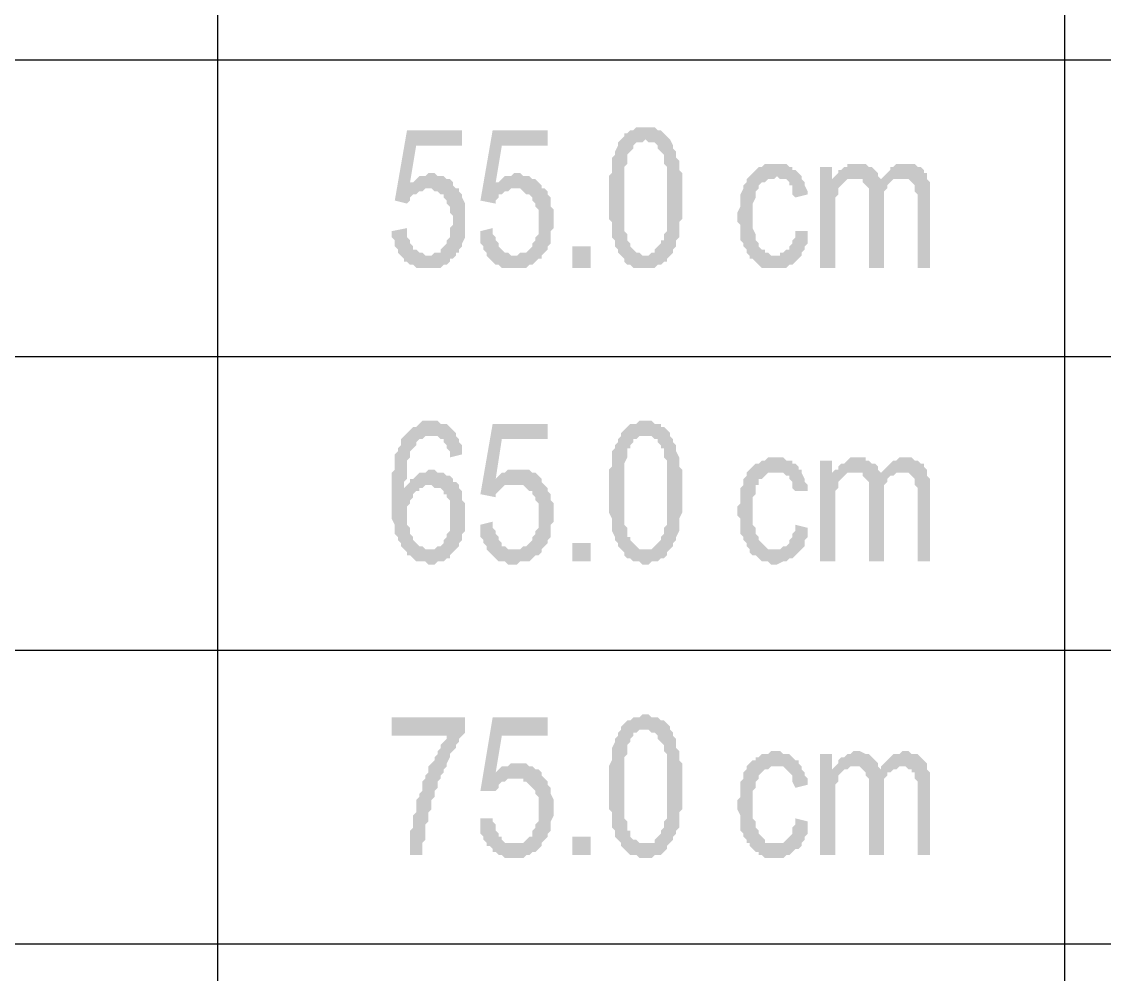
# Model space of a CAD drawing. Header units: inches. Extents: x 1387 to 2676, y -3005 to -2136.
# Drawn here: x 2557.214 to 2560.164, y -2149.712 to -2147.116 of the extents above; entities that cross this region are included whole.
import ezdxf

# ---------------------------------------------------------------- set-up
doc = ezdxf.new("R2010")
doc.units = ezdxf.units.IN
doc.header["$MEASUREMENT"] = 0
doc.layers.add('SAZE_DRAWINGS', color=7, linetype='Continuous')

msp = doc.modelspace()

# ---------------------------------------------------------------- hatches: boundary and pattern name
at = {"layer": 'SAZE_DRAWINGS'}
for points in [[(2558.41359, -2147.412061), (2558.26359, -2147.412061), (2558.230257, -2147.603728), (2558.26359, -2147.612061), (2558.271924, -2147.603728), (2558.271924, -2147.595394), (2558.280257, -2147.587061), (2558.28859, -2147.587061), (2558.28859, -2147.587061), (2558.296924, -2147.578728), (2558.305257, -2147.578728), (2558.31359, -2147.570394), (2558.321924, -2147.570394), (2558.396924, -2147.570394), (2558.396924, -2147.570394), (2558.38859, -2147.562061), (2558.271924, -2147.553728), (2558.28859, -2147.453728), (2558.41359, -2147.453728)], [(2558.646924, -2147.412061), (2558.496924, -2147.412061), (2558.46359, -2147.603728), (2558.505257, -2147.612061), (2558.505257, -2147.603728), (2558.51359, -2147.595394), (2558.51359, -2147.587061), (2558.521924, -2147.587061), (2558.521924, -2147.587061), (2558.530257, -2147.578728), (2558.53859, -2147.578728), (2558.546924, -2147.570394), (2558.555257, -2147.570394), (2558.630257, -2147.570394), (2558.630257, -2147.570394), (2558.630257, -2147.562061), (2558.505257, -2147.553728), (2558.521924, -2147.453728), (2558.646924, -2147.453728)], [(2558.91359, -2147.403728), (2558.91359, -2147.403728), (2558.88859, -2147.403728), (2558.880257, -2147.412061), (2558.871924, -2147.412061), (2558.86359, -2147.420394), (2558.855257, -2147.420394), (2558.855257, -2147.428728), (2558.846924, -2147.437061), (2558.846924, -2147.437061), (2558.91359, -2147.437061), (2558.91359, -2147.437061), (2558.921924, -2147.445394), (2558.930257, -2147.445394), (2558.93859, -2147.445394), (2558.946924, -2147.453728), (2558.946924, -2147.462061), (2558.955257, -2147.470394), (2558.955257, -2147.470394), (2558.96359, -2147.478728), (2558.96359, -2147.487061), (2558.96359, -2147.495394), (2558.96359, -2147.503728), (2558.971924, -2147.512061), (2558.971924, -2147.520394), (2558.971924, -2147.528728), (2558.971924, -2147.545394), (2558.971924, -2147.553728), (2558.971924, -2147.570394), (2558.971924, -2147.578728), (2558.971924, -2147.595394), (2558.971924, -2147.595394), (2558.971924, -2147.612061), (2558.971924, -2147.628728), (2558.971924, -2147.637061), (2558.971924, -2147.653728), (2558.971924, -2147.662061), (2558.971924, -2147.678728), (2558.971924, -2147.687061), (2558.96359, -2147.695394), (2558.96359, -2147.703728), (2558.96359, -2147.712061), (2558.955257, -2147.712061), (2558.955257, -2147.720394), (2558.955257, -2147.720394), (2558.946924, -2147.728728), (2558.93859, -2147.737061), (2558.93859, -2147.745394), (2558.930257, -2147.745394), (2558.921924, -2147.753728), (2558.91359, -2147.753728), (2558.846924, -2147.753728), (2558.855257, -2147.762061), (2558.855257, -2147.770394), (2558.86359, -2147.778728), (2558.871924, -2147.778728), (2558.880257, -2147.787061), (2558.88859, -2147.787061), (2558.896924, -2147.787061), (2558.905257, -2147.787061), (2558.91359, -2147.787061), (2558.91359, -2147.787061), (2558.921924, -2147.787061), (2558.930257, -2147.787061), (2558.93859, -2147.787061), (2558.946924, -2147.778728), (2558.955257, -2147.778728), (2558.96359, -2147.770394), (2558.971924, -2147.770394), (2558.971924, -2147.762061), (2558.971924, -2147.762061), (2558.980257, -2147.753728), (2558.98859, -2147.745394), (2558.98859, -2147.737061), (2558.996924, -2147.728728), (2558.996924, -2147.712061), (2559.005257, -2147.703728), (2559.005257, -2147.703728), (2559.005257, -2147.695394), (2559.005257, -2147.687061), (2559.005257, -2147.678728), (2559.005257, -2147.662061), (2559.01359, -2147.653728), (2559.01359, -2147.645394), (2559.01359, -2147.637061), (2559.01359, -2147.620394), (2559.01359, -2147.612061), (2559.01359, -2147.595394), (2559.01359, -2147.587061), (2559.01359, -2147.578728), (2559.01359, -2147.562061), (2559.01359, -2147.553728), (2559.01359, -2147.545394), (2559.01359, -2147.528728), (2559.005257, -2147.520394), (2559.005257, -2147.512061), (2559.005257, -2147.503728), (2559.005257, -2147.495394), (2558.996924, -2147.487061), (2558.996924, -2147.478728), (2558.996924, -2147.470394), (2558.98859, -2147.462061), (2558.98859, -2147.453728), (2558.980257, -2147.437061), (2558.980257, -2147.437061), (2558.971924, -2147.428728), (2558.96359, -2147.420394), (2558.955257, -2147.412061), (2558.955257, -2147.412061), (2558.946924, -2147.412061), (2558.93859, -2147.403728), (2558.930257, -2147.403728), (2558.921924, -2147.403728)], [(2558.846924, -2147.437061), (2558.83859, -2147.445394), (2558.83859, -2147.453728), (2558.830257, -2147.470394), (2558.830257, -2147.478728), (2558.821924, -2147.487061), (2558.821924, -2147.487061), (2558.821924, -2147.495394), (2558.821924, -2147.512061), (2558.821924, -2147.520394), (2558.821924, -2147.528728), (2558.81359, -2147.537061), (2558.81359, -2147.545394), (2558.81359, -2147.562061), (2558.81359, -2147.570394), (2558.81359, -2147.587061), (2558.81359, -2147.595394), (2558.81359, -2147.603728), (2558.81359, -2147.620394), (2558.81359, -2147.628728), (2558.81359, -2147.645394), (2558.81359, -2147.653728), (2558.821924, -2147.662061), (2558.821924, -2147.678728), (2558.821924, -2147.687061), (2558.821924, -2147.695394), (2558.821924, -2147.703728), (2558.830257, -2147.712061), (2558.830257, -2147.720394), (2558.830257, -2147.728728), (2558.83859, -2147.737061), (2558.83859, -2147.745394), (2558.846924, -2147.753728), (2558.846924, -2147.753728), (2558.91359, -2147.753728), (2558.91359, -2147.753728), (2558.905257, -2147.753728), (2558.896924, -2147.745394), (2558.88859, -2147.745394), (2558.880257, -2147.737061), (2558.871924, -2147.728728), (2558.871924, -2147.720394), (2558.871924, -2147.720394), (2558.86359, -2147.712061), (2558.86359, -2147.703728), (2558.86359, -2147.703728), (2558.86359, -2147.695394), (2558.855257, -2147.687061), (2558.855257, -2147.670394), (2558.855257, -2147.662061), (2558.855257, -2147.653728), (2558.855257, -2147.637061), (2558.855257, -2147.628728), (2558.855257, -2147.612061), (2558.855257, -2147.595394), (2558.855257, -2147.587061), (2558.855257, -2147.570394), (2558.855257, -2147.562061), (2558.855257, -2147.545394), (2558.855257, -2147.537061), (2558.855257, -2147.528728), (2558.855257, -2147.512061), (2558.86359, -2147.503728), (2558.86359, -2147.495394), (2558.86359, -2147.487061), (2558.86359, -2147.478728), (2558.871924, -2147.470394), (2558.871924, -2147.470394), (2558.880257, -2147.462061), (2558.880257, -2147.453728), (2558.88859, -2147.445394), (2558.896924, -2147.445394), (2558.905257, -2147.445394), (2558.91359, -2147.437061)], [(2559.271924, -2147.503728), (2559.23859, -2147.503728), (2559.230257, -2147.512061), (2559.221924, -2147.512061), (2559.21359, -2147.520394), (2559.21359, -2147.520394), (2559.205257, -2147.528728), (2559.196924, -2147.537061), (2559.18859, -2147.545394), (2559.18859, -2147.553728), (2559.180257, -2147.562061), (2559.180257, -2147.570394), (2559.180257, -2147.570394), (2559.171924, -2147.587061), (2559.171924, -2147.595394), (2559.171924, -2147.603728), (2559.171924, -2147.612061), (2559.171924, -2147.620394), (2559.16359, -2147.637061), (2559.16359, -2147.645394), (2559.16359, -2147.662061), (2559.171924, -2147.670394), (2559.171924, -2147.678728), (2559.171924, -2147.695394), (2559.171924, -2147.703728), (2559.171924, -2147.712061), (2559.180257, -2147.720394), (2559.180257, -2147.728728), (2559.18859, -2147.737061), (2559.18859, -2147.745394), (2559.196924, -2147.753728), (2559.26359, -2147.753728), (2559.26359, -2147.753728), (2559.255257, -2147.753728), (2559.246924, -2147.745394), (2559.23859, -2147.745394), (2559.23859, -2147.737061), (2559.230257, -2147.737061), (2559.221924, -2147.728728), (2559.221924, -2147.728728), (2559.221924, -2147.720394), (2559.21359, -2147.712061), (2559.21359, -2147.703728), (2559.21359, -2147.695394), (2559.205257, -2147.678728), (2559.205257, -2147.670394), (2559.205257, -2147.662061), (2559.205257, -2147.645394), (2559.205257, -2147.645394), (2559.205257, -2147.628728), (2559.205257, -2147.620394), (2559.205257, -2147.612061), (2559.21359, -2147.595394), (2559.21359, -2147.587061), (2559.21359, -2147.578728), (2559.221924, -2147.570394), (2559.221924, -2147.562061), (2559.221924, -2147.562061), (2559.230257, -2147.553728), (2559.23859, -2147.553728), (2559.246924, -2147.545394), (2559.255257, -2147.545394), (2559.26359, -2147.545394), (2559.271924, -2147.537061), (2559.33859, -2147.537061), (2559.330257, -2147.528728), (2559.330257, -2147.528728), (2559.321924, -2147.520394), (2559.31359, -2147.520394), (2559.31359, -2147.512061), (2559.305257, -2147.512061), (2559.296924, -2147.503728), (2559.28859, -2147.503728), (2559.280257, -2147.503728)], [(2559.48859, -2147.503728), (2559.46359, -2147.503728), (2559.46359, -2147.512061), (2559.455257, -2147.512061), (2559.446924, -2147.520394), (2559.43859, -2147.520394), (2559.43859, -2147.528728), (2559.430257, -2147.537061), (2559.480257, -2147.545394), (2559.480257, -2147.545394), (2559.496924, -2147.545394), (2559.505257, -2147.545394), (2559.505257, -2147.553728), (2559.555257, -2147.553728), (2559.555257, -2147.545394), (2559.546924, -2147.537061), (2559.546924, -2147.528728), (2559.53859, -2147.520394), (2559.530257, -2147.512061), (2559.530257, -2147.512061), (2559.521924, -2147.512061), (2559.51359, -2147.503728), (2559.51359, -2147.503728), (2559.496924, -2147.503728)], [(2559.621924, -2147.503728), (2559.621924, -2147.503728), (2559.596924, -2147.503728), (2559.58859, -2147.512061), (2559.580257, -2147.512061), (2559.580257, -2147.520394), (2559.571924, -2147.528728), (2559.56359, -2147.537061), (2559.555257, -2147.545394), (2559.61359, -2147.545394), (2559.621924, -2147.545394), (2559.630257, -2147.545394), (2559.63859, -2147.553728), (2559.63859, -2147.553728), (2559.646924, -2147.562061), (2559.646924, -2147.570394), (2559.646924, -2147.578728), (2559.655257, -2147.587061), (2559.655257, -2147.595394), (2559.655257, -2147.612061), (2559.655257, -2147.787061), (2559.68859, -2147.787061), (2559.68859, -2147.595394), (2559.68859, -2147.595394), (2559.68859, -2147.578728), (2559.68859, -2147.570394), (2559.68859, -2147.553728), (2559.680257, -2147.545394), (2559.680257, -2147.537061), (2559.680257, -2147.528728), (2559.671924, -2147.528728), (2559.671924, -2147.520394), (2559.66359, -2147.512061), (2559.655257, -2147.512061), (2559.646924, -2147.503728), (2559.63859, -2147.503728), (2559.630257, -2147.503728)], [(2558.330257, -2147.528728), (2558.330257, -2147.528728), (2558.321924, -2147.528728), (2558.31359, -2147.537061), (2558.305257, -2147.537061), (2558.296924, -2147.537061), (2558.28859, -2147.545394), (2558.280257, -2147.553728), (2558.271924, -2147.553728), (2558.38859, -2147.562061), (2558.38859, -2147.553728), (2558.380257, -2147.545394), (2558.371924, -2147.545394), (2558.36359, -2147.537061), (2558.355257, -2147.537061), (2558.346924, -2147.537061), (2558.33859, -2147.528728)], [(2558.56359, -2147.528728), (2558.56359, -2147.528728), (2558.555257, -2147.528728), (2558.546924, -2147.537061), (2558.53859, -2147.537061), (2558.530257, -2147.537061), (2558.521924, -2147.545394), (2558.51359, -2147.553728), (2558.505257, -2147.553728), (2558.630257, -2147.562061), (2558.621924, -2147.553728), (2558.61359, -2147.545394), (2558.605257, -2147.545394), (2558.596924, -2147.537061), (2558.58859, -2147.537061), (2558.580257, -2147.537061), (2558.571924, -2147.528728)], [(2559.33859, -2147.537061), (2559.271924, -2147.537061), (2559.280257, -2147.545394), (2559.296924, -2147.545394), (2559.305257, -2147.553728), (2559.305257, -2147.562061), (2559.31359, -2147.562061), (2559.31359, -2147.578728), (2559.31359, -2147.587061), (2559.321924, -2147.595394), (2559.355257, -2147.587061), (2559.355257, -2147.587061), (2559.355257, -2147.578728), (2559.346924, -2147.562061), (2559.346924, -2147.553728), (2559.33859, -2147.545394)], [(2559.421924, -2147.512061), (2559.38859, -2147.512061), (2559.38859, -2147.787061), (2559.430257, -2147.787061), (2559.430257, -2147.637061), (2559.430257, -2147.637061), (2559.430257, -2147.620394), (2559.430257, -2147.612061), (2559.430257, -2147.603728), (2559.430257, -2147.595394), (2559.43859, -2147.587061), (2559.43859, -2147.578728), (2559.43859, -2147.570394), (2559.446924, -2147.562061), (2559.455257, -2147.553728), (2559.455257, -2147.553728), (2559.421924, -2147.545394)], [(2559.430257, -2147.537061), (2559.421924, -2147.545394), (2559.455257, -2147.553728), (2559.46359, -2147.545394), (2559.471924, -2147.545394), (2559.480257, -2147.545394)], [(2558.396924, -2147.570394), (2558.321924, -2147.570394), (2558.330257, -2147.570394), (2558.33859, -2147.578728), (2558.346924, -2147.578728), (2558.355257, -2147.587061), (2558.36359, -2147.587061), (2558.36359, -2147.595394), (2558.371924, -2147.603728), (2558.371924, -2147.612061), (2558.380257, -2147.620394), (2558.380257, -2147.628728), (2558.380257, -2147.637061), (2558.38859, -2147.645394), (2558.38859, -2147.662061), (2558.38859, -2147.662061), (2558.38859, -2147.670394), (2558.380257, -2147.678728), (2558.380257, -2147.695394), (2558.380257, -2147.703728), (2558.371924, -2147.712061), (2558.371924, -2147.720394), (2558.36359, -2147.728728), (2558.36359, -2147.728728), (2558.355257, -2147.737061), (2558.355257, -2147.745394), (2558.346924, -2147.745394), (2558.33859, -2147.745394), (2558.330257, -2147.753728), (2558.321924, -2147.753728), (2558.396924, -2147.753728), (2558.396924, -2147.745394), (2558.405257, -2147.745394), (2558.405257, -2147.737061), (2558.41359, -2147.728728), (2558.41359, -2147.720394), (2558.421924, -2147.703728), (2558.421924, -2147.695394), (2558.421924, -2147.687061), (2558.421924, -2147.678728), (2558.421924, -2147.662061), (2558.421924, -2147.653728), (2558.421924, -2147.653728), (2558.421924, -2147.637061), (2558.421924, -2147.628728), (2558.421924, -2147.620394), (2558.421924, -2147.612061), (2558.41359, -2147.595394), (2558.41359, -2147.587061), (2558.405257, -2147.578728), (2558.405257, -2147.570394)], [(2558.630257, -2147.570394), (2558.555257, -2147.570394), (2558.571924, -2147.570394), (2558.580257, -2147.578728), (2558.580257, -2147.578728), (2558.58859, -2147.587061), (2558.596924, -2147.587061), (2558.605257, -2147.595394), (2558.605257, -2147.603728), (2558.61359, -2147.612061), (2558.61359, -2147.620394), (2558.621924, -2147.628728), (2558.621924, -2147.637061), (2558.621924, -2147.645394), (2558.621924, -2147.662061), (2558.621924, -2147.662061), (2558.621924, -2147.670394), (2558.621924, -2147.678728), (2558.621924, -2147.695394), (2558.61359, -2147.703728), (2558.61359, -2147.712061), (2558.605257, -2147.720394), (2558.605257, -2147.728728), (2558.605257, -2147.728728), (2558.596924, -2147.737061), (2558.58859, -2147.745394), (2558.580257, -2147.745394), (2558.571924, -2147.745394), (2558.56359, -2147.753728), (2558.555257, -2147.753728), (2558.630257, -2147.753728), (2558.63859, -2147.745394), (2558.63859, -2147.745394), (2558.646924, -2147.737061), (2558.646924, -2147.728728), (2558.655257, -2147.720394), (2558.655257, -2147.703728), (2558.655257, -2147.695394), (2558.655257, -2147.687061), (2558.66359, -2147.678728), (2558.66359, -2147.662061), (2558.66359, -2147.653728), (2558.66359, -2147.653728), (2558.66359, -2147.637061), (2558.66359, -2147.628728), (2558.655257, -2147.620394), (2558.655257, -2147.612061), (2558.655257, -2147.595394), (2558.646924, -2147.587061), (2558.646924, -2147.578728), (2558.63859, -2147.570394)], [(2559.555257, -2147.545394), (2559.555257, -2147.553728), (2559.505257, -2147.553728), (2559.51359, -2147.562061), (2559.51359, -2147.562061), (2559.521924, -2147.570394), (2559.521924, -2147.578728), (2559.521924, -2147.595394), (2559.521924, -2147.603728), (2559.521924, -2147.787061), (2559.56359, -2147.787061), (2559.56359, -2147.620394), (2559.56359, -2147.620394), (2559.56359, -2147.603728), (2559.56359, -2147.595394), (2559.56359, -2147.587061), (2559.56359, -2147.578728), (2559.571924, -2147.570394), (2559.571924, -2147.562061), (2559.571924, -2147.562061), (2559.580257, -2147.553728), (2559.58859, -2147.545394), (2559.596924, -2147.545394), (2559.605257, -2147.545394), (2559.61359, -2147.545394)], [(2558.26359, -2147.678728), (2558.221924, -2147.687061), (2558.221924, -2147.687061), (2558.221924, -2147.703728), (2558.230257, -2147.712061), (2558.230257, -2147.720394), (2558.230257, -2147.728728), (2558.23859, -2147.737061), (2558.23859, -2147.745394), (2558.246924, -2147.753728), (2558.255257, -2147.762061), (2558.255257, -2147.770394), (2558.26359, -2147.770394), (2558.271924, -2147.778728), (2558.280257, -2147.778728), (2558.28859, -2147.787061), (2558.296924, -2147.787061), (2558.305257, -2147.787061), (2558.31359, -2147.787061), (2558.321924, -2147.787061), (2558.321924, -2147.787061), (2558.330257, -2147.787061), (2558.33859, -2147.787061), (2558.346924, -2147.787061), (2558.355257, -2147.787061), (2558.36359, -2147.778728), (2558.371924, -2147.778728), (2558.380257, -2147.770394), (2558.380257, -2147.762061), (2558.38859, -2147.762061), (2558.396924, -2147.753728), (2558.321924, -2147.753728), (2558.321924, -2147.753728), (2558.31359, -2147.753728), (2558.305257, -2147.745394), (2558.296924, -2147.745394), (2558.28859, -2147.737061), (2558.280257, -2147.737061), (2558.280257, -2147.728728), (2558.271924, -2147.720394), (2558.271924, -2147.712061), (2558.26359, -2147.703728), (2558.26359, -2147.695394)], [(2558.496924, -2147.678728), (2558.46359, -2147.687061), (2558.46359, -2147.687061), (2558.46359, -2147.720394), (2558.471924, -2147.728728), (2558.471924, -2147.737061), (2558.480257, -2147.745394), (2558.480257, -2147.753728), (2558.48859, -2147.762061), (2558.496924, -2147.770394), (2558.496924, -2147.770394), (2558.505257, -2147.778728), (2558.51359, -2147.778728), (2558.521924, -2147.787061), (2558.530257, -2147.787061), (2558.53859, -2147.787061), (2558.546924, -2147.787061), (2558.555257, -2147.787061), (2558.555257, -2147.787061), (2558.56359, -2147.787061), (2558.571924, -2147.787061), (2558.580257, -2147.787061), (2558.58859, -2147.787061), (2558.596924, -2147.778728), (2558.605257, -2147.778728), (2558.61359, -2147.770394), (2558.621924, -2147.762061), (2558.630257, -2147.762061), (2558.630257, -2147.753728), (2558.555257, -2147.753728), (2558.555257, -2147.753728), (2558.546924, -2147.753728), (2558.53859, -2147.745394), (2558.530257, -2147.745394), (2558.521924, -2147.737061), (2558.521924, -2147.737061), (2558.51359, -2147.728728), (2558.51359, -2147.720394), (2558.505257, -2147.712061), (2558.505257, -2147.703728), (2558.496924, -2147.695394)], [(2559.321924, -2147.687061), (2559.321924, -2147.687061), (2559.321924, -2147.703728), (2559.31359, -2147.712061), (2559.31359, -2147.720394), (2559.305257, -2147.728728), (2559.305257, -2147.737061), (2559.296924, -2147.737061), (2559.28859, -2147.745394), (2559.280257, -2147.745394), (2559.280257, -2147.753728), (2559.26359, -2147.753728), (2559.196924, -2147.753728), (2559.196924, -2147.762061), (2559.205257, -2147.762061), (2559.21359, -2147.770394), (2559.221924, -2147.778728), (2559.221924, -2147.778728), (2559.230257, -2147.787061), (2559.23859, -2147.787061), (2559.246924, -2147.787061), (2559.255257, -2147.787061), (2559.26359, -2147.787061), (2559.271924, -2147.787061), (2559.28859, -2147.787061), (2559.296924, -2147.787061), (2559.296924, -2147.787061), (2559.305257, -2147.778728), (2559.31359, -2147.778728), (2559.321924, -2147.770394), (2559.330257, -2147.762061), (2559.330257, -2147.762061), (2559.33859, -2147.753728), (2559.33859, -2147.745394), (2559.346924, -2147.737061), (2559.346924, -2147.728728), (2559.355257, -2147.720394), (2559.355257, -2147.712061), (2559.355257, -2147.703728), (2559.355257, -2147.687061)], [(2558.330257, -2148.203728), (2558.305257, -2148.203728), (2558.296924, -2148.212061), (2558.296924, -2148.212061), (2558.28859, -2148.220394), (2558.280257, -2148.220394), (2558.271924, -2148.228728), (2558.26359, -2148.237061), (2558.26359, -2148.237061), (2558.330257, -2148.245394), (2558.330257, -2148.245394), (2558.33859, -2148.245394), (2558.346924, -2148.245394), (2558.355257, -2148.253728), (2558.36359, -2148.253728), (2558.36359, -2148.262061), (2558.36359, -2148.262061), (2558.371924, -2148.270394), (2558.371924, -2148.278728), (2558.380257, -2148.287061), (2558.380257, -2148.303728), (2558.41359, -2148.295394), (2558.41359, -2148.295394), (2558.41359, -2148.278728), (2558.41359, -2148.270394), (2558.405257, -2148.262061), (2558.405257, -2148.253728), (2558.396924, -2148.245394), (2558.396924, -2148.237061), (2558.38859, -2148.228728), (2558.38859, -2148.228728), (2558.380257, -2148.220394), (2558.371924, -2148.212061), (2558.36359, -2148.212061), (2558.355257, -2148.212061), (2558.346924, -2148.203728), (2558.33859, -2148.203728)], [(2558.646924, -2148.212061), (2558.496924, -2148.212061), (2558.46359, -2148.403728), (2558.505257, -2148.412061), (2558.505257, -2148.403728), (2558.51359, -2148.395394), (2558.51359, -2148.395394), (2558.521924, -2148.387061), (2558.521924, -2148.387061), (2558.530257, -2148.378728), (2558.53859, -2148.378728), (2558.546924, -2148.378728), (2558.555257, -2148.378728), (2558.630257, -2148.370394), (2558.630257, -2148.370394), (2558.630257, -2148.362061), (2558.505257, -2148.362061), (2558.521924, -2148.253728), (2558.646924, -2148.253728)], [(2558.91359, -2148.203728), (2558.91359, -2148.203728), (2558.896924, -2148.203728), (2558.88859, -2148.212061), (2558.880257, -2148.212061), (2558.871924, -2148.212061), (2558.86359, -2148.220394), (2558.855257, -2148.228728), (2558.855257, -2148.228728), (2558.846924, -2148.237061), (2558.846924, -2148.245394), (2558.91359, -2148.245394), (2558.91359, -2148.245394), (2558.921924, -2148.245394), (2558.930257, -2148.245394), (2558.93859, -2148.253728), (2558.946924, -2148.253728), (2558.946924, -2148.262061), (2558.955257, -2148.270394), (2558.955257, -2148.278728), (2558.96359, -2148.278728), (2558.96359, -2148.287061), (2558.96359, -2148.295394), (2558.96359, -2148.303728), (2558.971924, -2148.312061), (2558.971924, -2148.320394), (2558.971924, -2148.328728), (2558.971924, -2148.345394), (2558.971924, -2148.353728), (2558.971924, -2148.370394), (2558.971924, -2148.387061), (2558.971924, -2148.395394), (2558.971924, -2148.403728), (2558.971924, -2148.420394), (2558.971924, -2148.428728), (2558.971924, -2148.445394), (2558.971924, -2148.453728), (2558.971924, -2148.470394), (2558.971924, -2148.478728), (2558.971924, -2148.487061), (2558.96359, -2148.495394), (2558.96359, -2148.503728), (2558.96359, -2148.512061), (2558.955257, -2148.520394), (2558.955257, -2148.520394), (2558.955257, -2148.528728), (2558.946924, -2148.537061), (2558.93859, -2148.545394), (2558.93859, -2148.545394), (2558.930257, -2148.553728), (2558.921924, -2148.553728), (2558.91359, -2148.553728), (2558.846924, -2148.553728), (2558.855257, -2148.562061), (2558.855257, -2148.570394), (2558.86359, -2148.578728), (2558.871924, -2148.578728), (2558.880257, -2148.587061), (2558.88859, -2148.587061), (2558.896924, -2148.587061), (2558.905257, -2148.595394), (2558.91359, -2148.595394), (2558.91359, -2148.595394), (2558.921924, -2148.595394), (2558.930257, -2148.587061), (2558.93859, -2148.587061), (2558.946924, -2148.587061), (2558.955257, -2148.578728), (2558.96359, -2148.578728), (2558.971924, -2148.570394), (2558.971924, -2148.570394), (2558.971924, -2148.562061), (2558.980257, -2148.553728), (2558.98859, -2148.545394), (2558.98859, -2148.537061), (2558.996924, -2148.528728), (2558.996924, -2148.520394), (2559.005257, -2148.503728), (2559.005257, -2148.503728), (2559.005257, -2148.495394), (2559.005257, -2148.487061), (2559.005257, -2148.478728), (2559.005257, -2148.470394), (2559.01359, -2148.453728), (2559.01359, -2148.445394), (2559.01359, -2148.437061), (2559.01359, -2148.420394), (2559.01359, -2148.412061), (2559.01359, -2148.395394), (2559.01359, -2148.395394), (2559.01359, -2148.378728), (2559.01359, -2148.370394), (2559.01359, -2148.353728), (2559.01359, -2148.345394), (2559.01359, -2148.337061), (2559.005257, -2148.328728), (2559.005257, -2148.320394), (2559.005257, -2148.312061), (2559.005257, -2148.303728), (2558.996924, -2148.287061), (2558.996924, -2148.278728), (2558.996924, -2148.270394), (2558.98859, -2148.262061), (2558.98859, -2148.253728), (2558.980257, -2148.245394), (2558.980257, -2148.237061), (2558.971924, -2148.228728), (2558.96359, -2148.220394), (2558.955257, -2148.220394), (2558.955257, -2148.212061), (2558.946924, -2148.212061), (2558.93859, -2148.212061), (2558.930257, -2148.203728), (2558.921924, -2148.203728)], [(2558.26359, -2148.237061), (2558.255257, -2148.245394), (2558.255257, -2148.245394), (2558.246924, -2148.253728), (2558.246924, -2148.262061), (2558.246924, -2148.270394), (2558.23859, -2148.278728), (2558.23859, -2148.287061), (2558.230257, -2148.295394), (2558.230257, -2148.303728), (2558.230257, -2148.312061), (2558.230257, -2148.320394), (2558.230257, -2148.337061), (2558.221924, -2148.345394), (2558.221924, -2148.353728), (2558.221924, -2148.370394), (2558.221924, -2148.378728), (2558.221924, -2148.395394), (2558.221924, -2148.412061), (2558.221924, -2148.412061), (2558.221924, -2148.428728), (2558.221924, -2148.437061), (2558.221924, -2148.453728), (2558.221924, -2148.462061), (2558.221924, -2148.470394), (2558.230257, -2148.487061), (2558.230257, -2148.495394), (2558.230257, -2148.503728), (2558.230257, -2148.512061), (2558.23859, -2148.520394), (2558.23859, -2148.528728), (2558.246924, -2148.537061), (2558.246924, -2148.545394), (2558.255257, -2148.553728), (2558.255257, -2148.553728), (2558.26359, -2148.562061), (2558.26359, -2148.570394), (2558.271924, -2148.570394), (2558.280257, -2148.578728), (2558.28859, -2148.587061), (2558.296924, -2148.587061), (2558.305257, -2148.587061), (2558.31359, -2148.587061), (2558.321924, -2148.595394), (2558.330257, -2148.595394), (2558.330257, -2148.595394), (2558.33859, -2148.595394), (2558.346924, -2148.587061), (2558.355257, -2148.587061), (2558.36359, -2148.587061), (2558.371924, -2148.578728), (2558.380257, -2148.578728), (2558.380257, -2148.578728), (2558.380257, -2148.570394), (2558.38859, -2148.562061), (2558.396924, -2148.553728), (2558.330257, -2148.553728), (2558.321924, -2148.553728), (2558.31359, -2148.553728), (2558.305257, -2148.545394), (2558.296924, -2148.545394), (2558.296924, -2148.545394), (2558.28859, -2148.537061), (2558.280257, -2148.528728), (2558.280257, -2148.520394), (2558.271924, -2148.512061), (2558.271924, -2148.503728), (2558.271924, -2148.495394), (2558.26359, -2148.487061), (2558.26359, -2148.470394), (2558.26359, -2148.462061), (2558.26359, -2148.462061), (2558.26359, -2148.445394), (2558.26359, -2148.437061), (2558.271924, -2148.428728), (2558.271924, -2148.420394), (2558.280257, -2148.412061), (2558.280257, -2148.403728), (2558.28859, -2148.395394), (2558.296924, -2148.395394), (2558.255257, -2148.387061), (2558.255257, -2148.387061), (2558.255257, -2148.370394), (2558.26359, -2148.362061), (2558.26359, -2148.345394), (2558.26359, -2148.337061), (2558.26359, -2148.328728), (2558.26359, -2148.320394), (2558.26359, -2148.312061), (2558.271924, -2148.303728), (2558.271924, -2148.295394), (2558.271924, -2148.287061), (2558.280257, -2148.278728), (2558.28859, -2148.270394), (2558.28859, -2148.262061), (2558.296924, -2148.253728), (2558.305257, -2148.253728), (2558.31359, -2148.245394), (2558.321924, -2148.245394), (2558.330257, -2148.245394)], [(2558.846924, -2148.245394), (2558.83859, -2148.253728), (2558.83859, -2148.262061), (2558.830257, -2148.270394), (2558.830257, -2148.278728), (2558.821924, -2148.287061), (2558.821924, -2148.295394), (2558.821924, -2148.303728), (2558.821924, -2148.312061), (2558.821924, -2148.320394), (2558.821924, -2148.328728), (2558.81359, -2148.337061), (2558.81359, -2148.353728), (2558.81359, -2148.362061), (2558.81359, -2148.370394), (2558.81359, -2148.387061), (2558.81359, -2148.395394), (2558.81359, -2148.403728), (2558.81359, -2148.420394), (2558.81359, -2148.428728), (2558.81359, -2148.445394), (2558.81359, -2148.453728), (2558.821924, -2148.470394), (2558.821924, -2148.478728), (2558.821924, -2148.487061), (2558.821924, -2148.495394), (2558.821924, -2148.503728), (2558.830257, -2148.520394), (2558.830257, -2148.528728), (2558.830257, -2148.528728), (2558.83859, -2148.537061), (2558.83859, -2148.545394), (2558.846924, -2148.553728), (2558.846924, -2148.553728), (2558.91359, -2148.553728), (2558.91359, -2148.553728), (2558.905257, -2148.553728), (2558.896924, -2148.553728), (2558.88859, -2148.545394), (2558.880257, -2148.537061), (2558.871924, -2148.528728), (2558.871924, -2148.520394), (2558.871924, -2148.520394), (2558.86359, -2148.520394), (2558.86359, -2148.512061), (2558.86359, -2148.503728), (2558.86359, -2148.495394), (2558.855257, -2148.487061), (2558.855257, -2148.478728), (2558.855257, -2148.462061), (2558.855257, -2148.453728), (2558.855257, -2148.437061), (2558.855257, -2148.428728), (2558.855257, -2148.412061), (2558.855257, -2148.395394), (2558.855257, -2148.387061), (2558.855257, -2148.378728), (2558.855257, -2148.362061), (2558.855257, -2148.353728), (2558.855257, -2148.337061), (2558.855257, -2148.328728), (2558.855257, -2148.320394), (2558.86359, -2148.303728), (2558.86359, -2148.295394), (2558.86359, -2148.287061), (2558.86359, -2148.278728), (2558.871924, -2148.278728), (2558.871924, -2148.270394), (2558.880257, -2148.262061), (2558.880257, -2148.253728), (2558.88859, -2148.253728), (2558.896924, -2148.245394), (2558.905257, -2148.245394), (2558.91359, -2148.245394)], [(2559.271924, -2148.303728), (2559.246924, -2148.303728), (2559.23859, -2148.312061), (2559.230257, -2148.312061), (2559.221924, -2148.320394), (2559.21359, -2148.320394), (2559.21359, -2148.320394), (2559.205257, -2148.328728), (2559.196924, -2148.337061), (2559.18859, -2148.345394), (2559.18859, -2148.353728), (2559.180257, -2148.362061), (2559.180257, -2148.370394), (2559.180257, -2148.378728), (2559.171924, -2148.387061), (2559.171924, -2148.395394), (2559.171924, -2148.403728), (2559.171924, -2148.412061), (2559.171924, -2148.428728), (2559.16359, -2148.437061), (2559.16359, -2148.453728), (2559.16359, -2148.462061), (2559.171924, -2148.470394), (2559.171924, -2148.487061), (2559.171924, -2148.495394), (2559.171924, -2148.503728), (2559.171924, -2148.512061), (2559.180257, -2148.520394), (2559.180257, -2148.528728), (2559.18859, -2148.537061), (2559.18859, -2148.545394), (2559.196924, -2148.553728), (2559.26359, -2148.553728), (2559.26359, -2148.553728), (2559.255257, -2148.553728), (2559.246924, -2148.553728), (2559.23859, -2148.545394), (2559.23859, -2148.545394), (2559.230257, -2148.537061), (2559.221924, -2148.528728), (2559.221924, -2148.528728), (2559.221924, -2148.520394), (2559.21359, -2148.512061), (2559.21359, -2148.503728), (2559.21359, -2148.495394), (2559.205257, -2148.487061), (2559.205257, -2148.470394), (2559.205257, -2148.462061), (2559.205257, -2148.445394), (2559.205257, -2148.445394), (2559.205257, -2148.437061), (2559.205257, -2148.420394), (2559.205257, -2148.412061), (2559.21359, -2148.403728), (2559.21359, -2148.387061), (2559.21359, -2148.378728), (2559.221924, -2148.378728), (2559.221924, -2148.370394), (2559.221924, -2148.362061), (2559.230257, -2148.362061), (2559.23859, -2148.353728), (2559.246924, -2148.345394), (2559.255257, -2148.345394), (2559.26359, -2148.345394), (2559.271924, -2148.345394), (2559.33859, -2148.337061), (2559.330257, -2148.337061), (2559.330257, -2148.328728), (2559.321924, -2148.320394), (2559.31359, -2148.320394), (2559.31359, -2148.312061), (2559.305257, -2148.312061), (2559.296924, -2148.312061), (2559.28859, -2148.303728), (2559.280257, -2148.303728)], [(2559.48859, -2148.303728), (2559.471924, -2148.303728), (2559.46359, -2148.312061), (2559.46359, -2148.312061), (2559.455257, -2148.320394), (2559.446924, -2148.320394), (2559.43859, -2148.328728), (2559.43859, -2148.337061), (2559.430257, -2148.337061), (2559.480257, -2148.345394), (2559.480257, -2148.345394), (2559.496924, -2148.345394), (2559.505257, -2148.345394), (2559.505257, -2148.353728), (2559.555257, -2148.353728), (2559.555257, -2148.345394), (2559.546924, -2148.337061), (2559.546924, -2148.328728), (2559.53859, -2148.320394), (2559.530257, -2148.320394), (2559.530257, -2148.320394), (2559.521924, -2148.312061), (2559.51359, -2148.312061), (2559.51359, -2148.303728), (2559.496924, -2148.303728)], [(2559.621924, -2148.303728), (2559.621924, -2148.303728), (2559.605257, -2148.303728), (2559.596924, -2148.312061), (2559.58859, -2148.312061), (2559.580257, -2148.320394), (2559.580257, -2148.320394), (2559.571924, -2148.328728), (2559.56359, -2148.337061), (2559.555257, -2148.345394), (2559.61359, -2148.345394), (2559.621924, -2148.345394), (2559.630257, -2148.345394), (2559.63859, -2148.353728), (2559.63859, -2148.353728), (2559.646924, -2148.362061), (2559.646924, -2148.370394), (2559.646924, -2148.378728), (2559.655257, -2148.387061), (2559.655257, -2148.395394), (2559.655257, -2148.412061), (2559.655257, -2148.587061), (2559.68859, -2148.587061), (2559.68859, -2148.395394), (2559.68859, -2148.395394), (2559.68859, -2148.378728), (2559.68859, -2148.370394), (2559.68859, -2148.362061), (2559.680257, -2148.353728), (2559.680257, -2148.345394), (2559.680257, -2148.337061), (2559.671924, -2148.328728), (2559.671924, -2148.320394), (2559.66359, -2148.320394), (2559.655257, -2148.312061), (2559.646924, -2148.312061), (2559.63859, -2148.303728), (2559.630257, -2148.303728)], [(2558.330257, -2148.337061), (2558.330257, -2148.337061), (2558.321924, -2148.337061), (2558.31359, -2148.345394), (2558.305257, -2148.345394), (2558.296924, -2148.345394), (2558.28859, -2148.353728), (2558.28859, -2148.353728), (2558.280257, -2148.362061), (2558.271924, -2148.362061), (2558.271924, -2148.370394), (2558.26359, -2148.378728), (2558.255257, -2148.387061), (2558.296924, -2148.395394), (2558.296924, -2148.387061), (2558.305257, -2148.387061), (2558.31359, -2148.378728), (2558.321924, -2148.378728), (2558.396924, -2148.370394), (2558.38859, -2148.370394), (2558.38859, -2148.362061), (2558.380257, -2148.353728), (2558.371924, -2148.353728), (2558.36359, -2148.345394), (2558.355257, -2148.345394), (2558.346924, -2148.345394), (2558.33859, -2148.337061)], [(2558.56359, -2148.337061), (2558.56359, -2148.337061), (2558.53859, -2148.337061), (2558.530257, -2148.345394), (2558.521924, -2148.345394), (2558.51359, -2148.353728), (2558.505257, -2148.362061), (2558.630257, -2148.362061), (2558.621924, -2148.353728), (2558.61359, -2148.345394), (2558.605257, -2148.345394), (2558.596924, -2148.337061), (2558.58859, -2148.337061), (2558.580257, -2148.337061), (2558.571924, -2148.337061)], [(2559.33859, -2148.337061), (2559.271924, -2148.345394), (2559.271924, -2148.345394), (2559.28859, -2148.345394), (2559.296924, -2148.353728), (2559.305257, -2148.353728), (2559.305257, -2148.362061), (2559.31359, -2148.370394), (2559.31359, -2148.378728), (2559.31359, -2148.387061), (2559.321924, -2148.395394), (2559.355257, -2148.395394), (2559.355257, -2148.387061), (2559.355257, -2148.378728), (2559.346924, -2148.370394), (2559.346924, -2148.362061), (2559.33859, -2148.345394)], [(2559.421924, -2148.312061), (2559.38859, -2148.312061), (2559.38859, -2148.587061), (2559.430257, -2148.587061), (2559.430257, -2148.445394), (2559.430257, -2148.437061), (2559.430257, -2148.420394), (2559.430257, -2148.412061), (2559.430257, -2148.403728), (2559.430257, -2148.395394), (2559.43859, -2148.387061), (2559.43859, -2148.378728), (2559.43859, -2148.370394), (2559.446924, -2148.362061), (2559.455257, -2148.353728), (2559.455257, -2148.353728), (2559.421924, -2148.345394)], [(2559.430257, -2148.337061), (2559.421924, -2148.345394), (2559.455257, -2148.353728), (2559.46359, -2148.345394), (2559.471924, -2148.345394), (2559.480257, -2148.345394)], [(2559.555257, -2148.345394), (2559.555257, -2148.353728), (2559.505257, -2148.353728), (2559.51359, -2148.362061), (2559.51359, -2148.362061), (2559.521924, -2148.370394), (2559.521924, -2148.387061), (2559.521924, -2148.395394), (2559.521924, -2148.403728), (2559.521924, -2148.587061), (2559.56359, -2148.587061), (2559.56359, -2148.428728), (2559.56359, -2148.420394), (2559.56359, -2148.412061), (2559.56359, -2148.395394), (2559.56359, -2148.387061), (2559.56359, -2148.378728), (2559.571924, -2148.370394), (2559.571924, -2148.362061), (2559.571924, -2148.362061), (2559.580257, -2148.353728), (2559.58859, -2148.353728), (2559.596924, -2148.345394), (2559.605257, -2148.345394), (2559.61359, -2148.345394)], [(2558.396924, -2148.370394), (2558.321924, -2148.378728), (2558.330257, -2148.378728), (2558.33859, -2148.387061), (2558.346924, -2148.387061), (2558.355257, -2148.387061), (2558.36359, -2148.395394), (2558.36359, -2148.403728), (2558.371924, -2148.403728), (2558.371924, -2148.412061), (2558.380257, -2148.420394), (2558.380257, -2148.428728), (2558.380257, -2148.445394), (2558.380257, -2148.453728), (2558.380257, -2148.462061), (2558.380257, -2148.470394), (2558.380257, -2148.487061), (2558.380257, -2148.495394), (2558.380257, -2148.503728), (2558.371924, -2148.512061), (2558.371924, -2148.520394), (2558.36359, -2148.528728), (2558.36359, -2148.537061), (2558.355257, -2148.545394), (2558.346924, -2148.545394), (2558.33859, -2148.553728), (2558.33859, -2148.553728), (2558.330257, -2148.553728), (2558.396924, -2148.553728), (2558.405257, -2148.545394), (2558.405257, -2148.537061), (2558.41359, -2148.528728), (2558.41359, -2148.520394), (2558.41359, -2148.512061), (2558.421924, -2148.503728), (2558.421924, -2148.495394), (2558.421924, -2148.487061), (2558.421924, -2148.470394), (2558.421924, -2148.462061), (2558.421924, -2148.462061), (2558.421924, -2148.445394), (2558.421924, -2148.437061), (2558.421924, -2148.428728), (2558.41359, -2148.420394), (2558.41359, -2148.403728), (2558.41359, -2148.395394), (2558.405257, -2148.387061), (2558.405257, -2148.378728)], [(2558.630257, -2148.370394), (2558.555257, -2148.378728), (2558.555257, -2148.378728), (2558.580257, -2148.378728), (2558.58859, -2148.387061), (2558.596924, -2148.395394), (2558.605257, -2148.395394), (2558.605257, -2148.403728), (2558.61359, -2148.412061), (2558.61359, -2148.420394), (2558.621924, -2148.428728), (2558.621924, -2148.437061), (2558.621924, -2148.453728), (2558.621924, -2148.462061), (2558.621924, -2148.462061), (2558.621924, -2148.470394), (2558.621924, -2148.487061), (2558.621924, -2148.495394), (2558.61359, -2148.503728), (2558.61359, -2148.512061), (2558.605257, -2148.520394), (2558.605257, -2148.528728), (2558.605257, -2148.528728), (2558.596924, -2148.537061), (2558.58859, -2148.545394), (2558.580257, -2148.545394), (2558.571924, -2148.553728), (2558.56359, -2148.553728), (2558.555257, -2148.553728), (2558.630257, -2148.553728), (2558.63859, -2148.545394), (2558.63859, -2148.545394), (2558.646924, -2148.537061), (2558.646924, -2148.528728), (2558.655257, -2148.520394), (2558.655257, -2148.512061), (2558.655257, -2148.503728), (2558.655257, -2148.487061), (2558.66359, -2148.478728), (2558.66359, -2148.470394), (2558.66359, -2148.453728), (2558.66359, -2148.453728), (2558.66359, -2148.445394), (2558.66359, -2148.428728), (2558.655257, -2148.420394), (2558.655257, -2148.412061), (2558.655257, -2148.403728), (2558.646924, -2148.395394), (2558.646924, -2148.387061), (2558.63859, -2148.378728)], [(2558.496924, -2148.478728), (2558.46359, -2148.487061), (2558.46359, -2148.520394), (2558.471924, -2148.528728), (2558.471924, -2148.537061), (2558.480257, -2148.545394), (2558.480257, -2148.553728), (2558.48859, -2148.562061), (2558.496924, -2148.570394), (2558.496924, -2148.570394), (2558.505257, -2148.578728), (2558.51359, -2148.587061), (2558.521924, -2148.587061), (2558.530257, -2148.587061), (2558.53859, -2148.595394), (2558.546924, -2148.595394), (2558.555257, -2148.595394), (2558.555257, -2148.595394), (2558.56359, -2148.595394), (2558.571924, -2148.587061), (2558.580257, -2148.587061), (2558.58859, -2148.587061), (2558.596924, -2148.587061), (2558.605257, -2148.578728), (2558.61359, -2148.570394), (2558.621924, -2148.570394), (2558.630257, -2148.562061), (2558.630257, -2148.553728), (2558.555257, -2148.553728), (2558.555257, -2148.553728), (2558.546924, -2148.553728), (2558.53859, -2148.553728), (2558.530257, -2148.545394), (2558.521924, -2148.545394), (2558.521924, -2148.537061), (2558.51359, -2148.528728), (2558.51359, -2148.520394), (2558.505257, -2148.512061), (2558.505257, -2148.503728), (2558.496924, -2148.495394)], [(2559.321924, -2148.487061), (2559.321924, -2148.503728), (2559.31359, -2148.512061), (2559.31359, -2148.520394), (2559.305257, -2148.528728), (2559.305257, -2148.537061), (2559.296924, -2148.545394), (2559.28859, -2148.545394), (2559.280257, -2148.553728), (2559.280257, -2148.553728), (2559.26359, -2148.553728), (2559.196924, -2148.553728), (2559.196924, -2148.562061), (2559.205257, -2148.570394), (2559.21359, -2148.570394), (2559.221924, -2148.578728), (2559.221924, -2148.578728), (2559.230257, -2148.587061), (2559.23859, -2148.587061), (2559.246924, -2148.587061), (2559.255257, -2148.595394), (2559.26359, -2148.595394), (2559.271924, -2148.595394), (2559.28859, -2148.587061), (2559.296924, -2148.587061), (2559.296924, -2148.587061), (2559.305257, -2148.578728), (2559.31359, -2148.578728), (2559.321924, -2148.570394), (2559.330257, -2148.562061), (2559.330257, -2148.562061), (2559.33859, -2148.553728), (2559.33859, -2148.553728), (2559.346924, -2148.545394), (2559.346924, -2148.528728), (2559.355257, -2148.520394), (2559.355257, -2148.512061), (2559.355257, -2148.503728), (2559.355257, -2148.495394)], [(2558.421924, -2149.012061), (2558.221924, -2149.012061), (2558.221924, -2149.062061), (2558.371924, -2149.062061), (2558.371924, -2149.070394), (2558.36359, -2149.078728), (2558.355257, -2149.087061), (2558.355257, -2149.095394), (2558.346924, -2149.103728), (2558.346924, -2149.112061), (2558.33859, -2149.120394), (2558.33859, -2149.128728), (2558.330257, -2149.137061), (2558.321924, -2149.145394), (2558.321924, -2149.153728), (2558.321924, -2149.162061), (2558.31359, -2149.170394), (2558.31359, -2149.178728), (2558.305257, -2149.187061), (2558.305257, -2149.203728), (2558.305257, -2149.212061), (2558.296924, -2149.220394), (2558.296924, -2149.228728), (2558.28859, -2149.237061), (2558.28859, -2149.253728), (2558.28859, -2149.262061), (2558.28859, -2149.270394), (2558.280257, -2149.278728), (2558.280257, -2149.287061), (2558.280257, -2149.295394), (2558.280257, -2149.312061), (2558.271924, -2149.320394), (2558.271924, -2149.328728), (2558.271924, -2149.337061), (2558.271924, -2149.353728), (2558.271924, -2149.362061), (2558.271924, -2149.370394), (2558.271924, -2149.378728), (2558.271924, -2149.387061), (2558.305257, -2149.387061), (2558.305257, -2149.378728), (2558.305257, -2149.370394), (2558.305257, -2149.353728), (2558.31359, -2149.345394), (2558.31359, -2149.337061), (2558.31359, -2149.320394), (2558.31359, -2149.312061), (2558.31359, -2149.303728), (2558.321924, -2149.295394), (2558.321924, -2149.287061), (2558.321924, -2149.278728), (2558.321924, -2149.270394), (2558.330257, -2149.262061), (2558.330257, -2149.245394), (2558.330257, -2149.237061), (2558.33859, -2149.228728), (2558.33859, -2149.220394), (2558.33859, -2149.212061), (2558.346924, -2149.203728), (2558.346924, -2149.187061), (2558.355257, -2149.178728), (2558.355257, -2149.170394), (2558.36359, -2149.162061), (2558.36359, -2149.153728), (2558.371924, -2149.145394), (2558.371924, -2149.137061), (2558.380257, -2149.120394), (2558.380257, -2149.112061), (2558.38859, -2149.103728), (2558.396924, -2149.095394), (2558.396924, -2149.087061), (2558.405257, -2149.078728), (2558.405257, -2149.070394), (2558.41359, -2149.062061), (2558.421924, -2149.053728), (2558.421924, -2149.053728)], [(2558.646924, -2149.012061), (2558.496924, -2149.012061), (2558.46359, -2149.212061), (2558.505257, -2149.212061), (2558.51359, -2149.203728), (2558.51359, -2149.195394), (2558.521924, -2149.187061), (2558.521924, -2149.187061), (2558.530257, -2149.187061), (2558.53859, -2149.178728), (2558.546924, -2149.178728), (2558.555257, -2149.178728), (2558.630257, -2149.170394), (2558.630257, -2149.170394), (2558.630257, -2149.162061), (2558.505257, -2149.162061), (2558.521924, -2149.062061), (2558.646924, -2149.062061)], [(2558.91359, -2149.003728), (2558.91359, -2149.003728), (2558.905257, -2149.003728), (2558.896924, -2149.012061), (2558.88859, -2149.012061), (2558.880257, -2149.012061), (2558.871924, -2149.020394), (2558.86359, -2149.020394), (2558.855257, -2149.028728), (2558.855257, -2149.028728), (2558.846924, -2149.037061), (2558.846924, -2149.045394), (2558.91359, -2149.045394), (2558.91359, -2149.045394), (2558.921924, -2149.045394), (2558.930257, -2149.053728), (2558.93859, -2149.053728), (2558.946924, -2149.062061), (2558.946924, -2149.070394), (2558.955257, -2149.078728), (2558.955257, -2149.078728), (2558.96359, -2149.087061), (2558.96359, -2149.087061), (2558.96359, -2149.095394), (2558.96359, -2149.103728), (2558.971924, -2149.112061), (2558.971924, -2149.120394), (2558.971924, -2149.137061), (2558.971924, -2149.145394), (2558.971924, -2149.162061), (2558.971924, -2149.170394), (2558.971924, -2149.187061), (2558.971924, -2149.203728), (2558.971924, -2149.203728), (2558.971924, -2149.220394), (2558.971924, -2149.228728), (2558.971924, -2149.245394), (2558.971924, -2149.253728), (2558.971924, -2149.270394), (2558.971924, -2149.278728), (2558.971924, -2149.287061), (2558.96359, -2149.295394), (2558.96359, -2149.303728), (2558.96359, -2149.312061), (2558.955257, -2149.320394), (2558.955257, -2149.328728), (2558.955257, -2149.328728), (2558.946924, -2149.337061), (2558.93859, -2149.345394), (2558.93859, -2149.353728), (2558.930257, -2149.353728), (2558.921924, -2149.353728), (2558.91359, -2149.353728), (2558.846924, -2149.362061), (2558.855257, -2149.370394), (2558.855257, -2149.370394), (2558.86359, -2149.378728), (2558.871924, -2149.387061), (2558.880257, -2149.387061), (2558.88859, -2149.387061), (2558.896924, -2149.395394), (2558.905257, -2149.395394), (2558.91359, -2149.395394), (2558.91359, -2149.395394), (2558.921924, -2149.395394), (2558.930257, -2149.395394), (2558.93859, -2149.387061), (2558.946924, -2149.387061), (2558.955257, -2149.387061), (2558.96359, -2149.378728), (2558.971924, -2149.370394), (2558.971924, -2149.370394), (2558.971924, -2149.362061), (2558.980257, -2149.353728), (2558.98859, -2149.345394), (2558.98859, -2149.337061), (2558.996924, -2149.328728), (2558.996924, -2149.320394), (2559.005257, -2149.312061), (2559.005257, -2149.303728), (2559.005257, -2149.295394), (2559.005257, -2149.287061), (2559.005257, -2149.278728), (2559.005257, -2149.270394), (2559.01359, -2149.262061), (2559.01359, -2149.245394), (2559.01359, -2149.237061), (2559.01359, -2149.228728), (2559.01359, -2149.212061), (2559.01359, -2149.203728), (2559.01359, -2149.195394), (2559.01359, -2149.178728), (2559.01359, -2149.170394), (2559.01359, -2149.162061), (2559.01359, -2149.145394), (2559.01359, -2149.137061), (2559.005257, -2149.128728), (2559.005257, -2149.120394), (2559.005257, -2149.112061), (2559.005257, -2149.103728), (2558.996924, -2149.095394), (2558.996924, -2149.078728), (2558.996924, -2149.070394), (2558.98859, -2149.062061), (2558.98859, -2149.053728), (2558.980257, -2149.045394), (2558.980257, -2149.037061), (2558.971924, -2149.028728), (2558.96359, -2149.020394), (2558.955257, -2149.020394), (2558.955257, -2149.020394), (2558.946924, -2149.012061), (2558.93859, -2149.012061), (2558.930257, -2149.012061), (2558.921924, -2149.003728)], [(2558.846924, -2149.045394), (2558.83859, -2149.053728), (2558.83859, -2149.062061), (2558.830257, -2149.070394), (2558.830257, -2149.078728), (2558.821924, -2149.095394), (2558.821924, -2149.095394), (2558.821924, -2149.103728), (2558.821924, -2149.112061), (2558.821924, -2149.120394), (2558.821924, -2149.128728), (2558.81359, -2149.145394), (2558.81359, -2149.153728), (2558.81359, -2149.162061), (2558.81359, -2149.178728), (2558.81359, -2149.187061), (2558.81359, -2149.203728), (2558.81359, -2149.203728), (2558.81359, -2149.220394), (2558.81359, -2149.237061), (2558.81359, -2149.245394), (2558.81359, -2149.262061), (2558.821924, -2149.270394), (2558.821924, -2149.278728), (2558.821924, -2149.287061), (2558.821924, -2149.303728), (2558.821924, -2149.312061), (2558.830257, -2149.320394), (2558.830257, -2149.328728), (2558.830257, -2149.337061), (2558.83859, -2149.345394), (2558.83859, -2149.345394), (2558.846924, -2149.353728), (2558.846924, -2149.362061), (2558.91359, -2149.353728), (2558.91359, -2149.353728), (2558.905257, -2149.353728), (2558.896924, -2149.353728), (2558.88859, -2149.345394), (2558.880257, -2149.345394), (2558.871924, -2149.337061), (2558.871924, -2149.328728), (2558.871924, -2149.320394), (2558.86359, -2149.320394), (2558.86359, -2149.312061), (2558.86359, -2149.303728), (2558.86359, -2149.295394), (2558.855257, -2149.287061), (2558.855257, -2149.278728), (2558.855257, -2149.270394), (2558.855257, -2149.253728), (2558.855257, -2149.245394), (2558.855257, -2149.228728), (2558.855257, -2149.212061), (2558.855257, -2149.203728), (2558.855257, -2149.195394), (2558.855257, -2149.178728), (2558.855257, -2149.162061), (2558.855257, -2149.153728), (2558.855257, -2149.137061), (2558.855257, -2149.128728), (2558.855257, -2149.120394), (2558.86359, -2149.112061), (2558.86359, -2149.103728), (2558.86359, -2149.095394), (2558.86359, -2149.087061), (2558.871924, -2149.078728), (2558.871924, -2149.070394), (2558.880257, -2149.062061), (2558.880257, -2149.053728), (2558.88859, -2149.053728), (2558.896924, -2149.045394), (2558.905257, -2149.045394), (2558.91359, -2149.045394)], [(2559.271924, -2149.103728), (2559.255257, -2149.103728), (2559.246924, -2149.112061), (2559.230257, -2149.112061), (2559.221924, -2149.120394), (2559.21359, -2149.120394), (2559.21359, -2149.128728), (2559.205257, -2149.128728), (2559.196924, -2149.137061), (2559.18859, -2149.145394), (2559.18859, -2149.153728), (2559.180257, -2149.162061), (2559.180257, -2149.170394), (2559.180257, -2149.178728), (2559.171924, -2149.187061), (2559.171924, -2149.195394), (2559.171924, -2149.203728), (2559.171924, -2149.220394), (2559.171924, -2149.228728), (2559.16359, -2149.237061), (2559.16359, -2149.253728), (2559.16359, -2149.262061), (2559.171924, -2149.278728), (2559.171924, -2149.287061), (2559.171924, -2149.295394), (2559.171924, -2149.303728), (2559.171924, -2149.320394), (2559.180257, -2149.328728), (2559.180257, -2149.337061), (2559.18859, -2149.345394), (2559.18859, -2149.353728), (2559.196924, -2149.353728), (2559.26359, -2149.353728), (2559.26359, -2149.353728), (2559.255257, -2149.353728), (2559.246924, -2149.353728), (2559.23859, -2149.353728), (2559.23859, -2149.345394), (2559.230257, -2149.337061), (2559.221924, -2149.328728), (2559.221924, -2149.328728), (2559.221924, -2149.320394), (2559.21359, -2149.312061), (2559.21359, -2149.303728), (2559.21359, -2149.295394), (2559.205257, -2149.287061), (2559.205257, -2149.278728), (2559.205257, -2149.262061), (2559.205257, -2149.253728), (2559.205257, -2149.245394), (2559.205257, -2149.237061), (2559.205257, -2149.220394), (2559.205257, -2149.212061), (2559.21359, -2149.203728), (2559.21359, -2149.195394), (2559.21359, -2149.187061), (2559.221924, -2149.178728), (2559.221924, -2149.170394), (2559.221924, -2149.170394), (2559.230257, -2149.162061), (2559.23859, -2149.153728), (2559.246924, -2149.153728), (2559.255257, -2149.145394), (2559.26359, -2149.145394), (2559.271924, -2149.145394), (2559.33859, -2149.145394), (2559.330257, -2149.137061), (2559.330257, -2149.128728), (2559.321924, -2149.128728), (2559.31359, -2149.120394), (2559.31359, -2149.120394), (2559.305257, -2149.112061), (2559.296924, -2149.112061), (2559.28859, -2149.112061), (2559.280257, -2149.103728)], [(2559.48859, -2149.103728), (2559.480257, -2149.103728), (2559.471924, -2149.112061), (2559.46359, -2149.112061), (2559.455257, -2149.120394), (2559.446924, -2149.120394), (2559.43859, -2149.128728), (2559.43859, -2149.137061), (2559.430257, -2149.145394), (2559.480257, -2149.145394), (2559.480257, -2149.145394), (2559.496924, -2149.145394), (2559.505257, -2149.153728), (2559.505257, -2149.153728), (2559.555257, -2149.153728), (2559.555257, -2149.153728), (2559.546924, -2149.145394), (2559.546924, -2149.137061), (2559.53859, -2149.128728), (2559.530257, -2149.120394), (2559.530257, -2149.120394), (2559.521924, -2149.112061), (2559.51359, -2149.112061), (2559.51359, -2149.112061), (2559.496924, -2149.103728)], [(2559.621924, -2149.103728), (2559.621924, -2149.103728), (2559.61359, -2149.103728), (2559.605257, -2149.112061), (2559.596924, -2149.112061), (2559.58859, -2149.112061), (2559.580257, -2149.120394), (2559.580257, -2149.120394), (2559.571924, -2149.128728), (2559.56359, -2149.137061), (2559.555257, -2149.145394), (2559.61359, -2149.145394), (2559.621924, -2149.145394), (2559.630257, -2149.153728), (2559.63859, -2149.153728), (2559.63859, -2149.162061), (2559.646924, -2149.162061), (2559.646924, -2149.178728), (2559.646924, -2149.178728), (2559.655257, -2149.187061), (2559.655257, -2149.203728), (2559.655257, -2149.212061), (2559.655257, -2149.387061), (2559.68859, -2149.387061), (2559.68859, -2149.195394), (2559.68859, -2149.195394), (2559.68859, -2149.187061), (2559.68859, -2149.170394), (2559.68859, -2149.162061), (2559.680257, -2149.153728), (2559.680257, -2149.145394), (2559.680257, -2149.137061), (2559.671924, -2149.128728), (2559.671924, -2149.128728), (2559.66359, -2149.120394), (2559.655257, -2149.112061), (2559.646924, -2149.112061), (2559.63859, -2149.112061), (2559.630257, -2149.103728)], [(2559.421924, -2149.112061), (2559.38859, -2149.112061), (2559.38859, -2149.387061), (2559.430257, -2149.387061), (2559.430257, -2149.245394), (2559.430257, -2149.237061), (2559.430257, -2149.228728), (2559.430257, -2149.212061), (2559.430257, -2149.203728), (2559.430257, -2149.195394), (2559.43859, -2149.187061), (2559.43859, -2149.178728), (2559.43859, -2149.170394), (2559.446924, -2149.162061), (2559.455257, -2149.153728), (2559.455257, -2149.153728), (2559.421924, -2149.153728)], [(2558.56359, -2149.137061), (2558.56359, -2149.137061), (2558.546924, -2149.137061), (2558.53859, -2149.145394), (2558.530257, -2149.145394), (2558.521924, -2149.145394), (2558.51359, -2149.153728), (2558.505257, -2149.162061), (2558.630257, -2149.162061), (2558.621924, -2149.153728), (2558.61359, -2149.153728), (2558.605257, -2149.145394), (2558.596924, -2149.145394), (2558.58859, -2149.137061), (2558.580257, -2149.137061), (2558.571924, -2149.137061)], [(2559.33859, -2149.145394), (2559.271924, -2149.145394), (2559.28859, -2149.145394), (2559.296924, -2149.153728), (2559.305257, -2149.162061), (2559.305257, -2149.162061), (2559.31359, -2149.170394), (2559.31359, -2149.178728), (2559.31359, -2149.187061), (2559.321924, -2149.203728), (2559.355257, -2149.195394), (2559.355257, -2149.187061), (2559.355257, -2149.178728), (2559.346924, -2149.170394), (2559.346924, -2149.162061), (2559.33859, -2149.153728)], [(2559.430257, -2149.145394), (2559.421924, -2149.153728), (2559.46359, -2149.153728), (2559.471924, -2149.145394), (2559.480257, -2149.145394)], [(2559.555257, -2149.145394), (2559.555257, -2149.153728), (2559.505257, -2149.153728), (2559.51359, -2149.162061), (2559.51359, -2149.170394), (2559.521924, -2149.178728), (2559.521924, -2149.187061), (2559.521924, -2149.195394), (2559.521924, -2149.212061), (2559.521924, -2149.387061), (2559.56359, -2149.387061), (2559.56359, -2149.228728), (2559.56359, -2149.220394), (2559.56359, -2149.212061), (2559.56359, -2149.203728), (2559.56359, -2149.187061), (2559.56359, -2149.178728), (2559.571924, -2149.170394), (2559.571924, -2149.170394), (2559.571924, -2149.162061), (2559.580257, -2149.162061), (2559.58859, -2149.153728), (2559.596924, -2149.153728), (2559.605257, -2149.145394), (2559.61359, -2149.145394)], [(2558.630257, -2149.170394), (2558.555257, -2149.178728), (2558.555257, -2149.178728), (2558.580257, -2149.178728), (2558.580257, -2149.187061), (2558.58859, -2149.187061), (2558.596924, -2149.195394), (2558.605257, -2149.203728), (2558.605257, -2149.203728), (2558.61359, -2149.212061), (2558.61359, -2149.220394), (2558.621924, -2149.228728), (2558.621924, -2149.237061), (2558.621924, -2149.253728), (2558.621924, -2149.262061), (2558.621924, -2149.262061), (2558.621924, -2149.278728), (2558.621924, -2149.287061), (2558.621924, -2149.295394), (2558.61359, -2149.303728), (2558.61359, -2149.312061), (2558.605257, -2149.320394), (2558.605257, -2149.328728), (2558.605257, -2149.337061), (2558.596924, -2149.337061), (2558.58859, -2149.345394), (2558.580257, -2149.353728), (2558.571924, -2149.353728), (2558.56359, -2149.353728), (2558.555257, -2149.353728), (2558.630257, -2149.353728), (2558.63859, -2149.345394), (2558.63859, -2149.345394), (2558.646924, -2149.337061), (2558.646924, -2149.328728), (2558.655257, -2149.320394), (2558.655257, -2149.312061), (2558.655257, -2149.303728), (2558.655257, -2149.295394), (2558.66359, -2149.278728), (2558.66359, -2149.270394), (2558.66359, -2149.262061), (2558.66359, -2149.253728), (2558.66359, -2149.245394), (2558.66359, -2149.237061), (2558.655257, -2149.220394), (2558.655257, -2149.212061), (2558.655257, -2149.203728), (2558.646924, -2149.195394), (2558.646924, -2149.187061), (2558.63859, -2149.178728)], [(2558.496924, -2149.287061), (2558.46359, -2149.287061), (2558.46359, -2149.328728), (2558.471924, -2149.337061), (2558.471924, -2149.345394), (2558.480257, -2149.353728), (2558.480257, -2149.362061), (2558.48859, -2149.362061), (2558.496924, -2149.370394), (2558.496924, -2149.378728), (2558.505257, -2149.378728), (2558.51359, -2149.387061), (2558.521924, -2149.387061), (2558.530257, -2149.395394), (2558.53859, -2149.395394), (2558.546924, -2149.395394), (2558.555257, -2149.395394), (2558.555257, -2149.395394), (2558.56359, -2149.395394), (2558.571924, -2149.395394), (2558.580257, -2149.395394), (2558.58859, -2149.387061), (2558.596924, -2149.387061), (2558.605257, -2149.378728), (2558.61359, -2149.378728), (2558.621924, -2149.370394), (2558.630257, -2149.362061), (2558.630257, -2149.353728), (2558.555257, -2149.353728), (2558.555257, -2149.353728), (2558.546924, -2149.353728), (2558.53859, -2149.353728), (2558.530257, -2149.353728), (2558.521924, -2149.345394), (2558.521924, -2149.337061), (2558.51359, -2149.337061), (2558.51359, -2149.328728), (2558.505257, -2149.320394), (2558.505257, -2149.303728), (2558.496924, -2149.295394)], [(2559.321924, -2149.287061), (2559.321924, -2149.303728), (2559.31359, -2149.312061), (2559.31359, -2149.328728), (2559.305257, -2149.337061), (2559.305257, -2149.337061), (2559.296924, -2149.345394), (2559.28859, -2149.353728), (2559.280257, -2149.353728), (2559.280257, -2149.353728), (2559.26359, -2149.353728), (2559.196924, -2149.353728), (2559.196924, -2149.362061), (2559.205257, -2149.370394), (2559.21359, -2149.378728), (2559.221924, -2149.378728), (2559.221924, -2149.387061), (2559.230257, -2149.387061), (2559.23859, -2149.395394), (2559.246924, -2149.395394), (2559.255257, -2149.395394), (2559.26359, -2149.395394), (2559.271924, -2149.395394), (2559.28859, -2149.395394), (2559.296924, -2149.387061), (2559.296924, -2149.387061), (2559.305257, -2149.387061), (2559.31359, -2149.378728), (2559.321924, -2149.370394), (2559.330257, -2149.370394), (2559.330257, -2149.370394), (2559.33859, -2149.362061), (2559.33859, -2149.353728), (2559.346924, -2149.345394), (2559.346924, -2149.337061), (2559.355257, -2149.328728), (2559.355257, -2149.312061), (2559.355257, -2149.303728), (2559.355257, -2149.295394)]]:
    msp.add_hatch(color=3, dxfattribs=at).paths.add_polyline_path(points)

# ---------------------------------------------------------------- linework, layer by layer
at = {"layer": 'SAZE_DRAWINGS', "color": 3}
for points in [[(2557.746924, -2144.820394), (2557.746924, -2154.445394)], [(2560.055257, -2145.620394), (2560.055257, -2154.445394)], [(2554.555257, -2147.220394), (2564.680257, -2147.220394)], [(2554.555257, -2148.028728), (2564.680257, -2148.028728)], [(2554.555257, -2148.828728), (2564.680257, -2148.828728)], [(2554.555257, -2149.628728), (2564.680257, -2149.628728)]]:
    msp.add_lwpolyline(points, dxfattribs=at)
for points in [[(2558.71359, -2147.787061), (2558.71359, -2147.728728), (2558.76359, -2147.787061), (2558.76359, -2147.728728)], [(2558.71359, -2148.587061), (2558.71359, -2148.537061), (2558.76359, -2148.587061), (2558.76359, -2148.537061)], [(2558.71359, -2149.387061), (2558.71359, -2149.337061), (2558.76359, -2149.387061), (2558.76359, -2149.337061)]]:
    msp.add_solid(points, dxfattribs=at)

doc.saveas('drawing.dxf')
